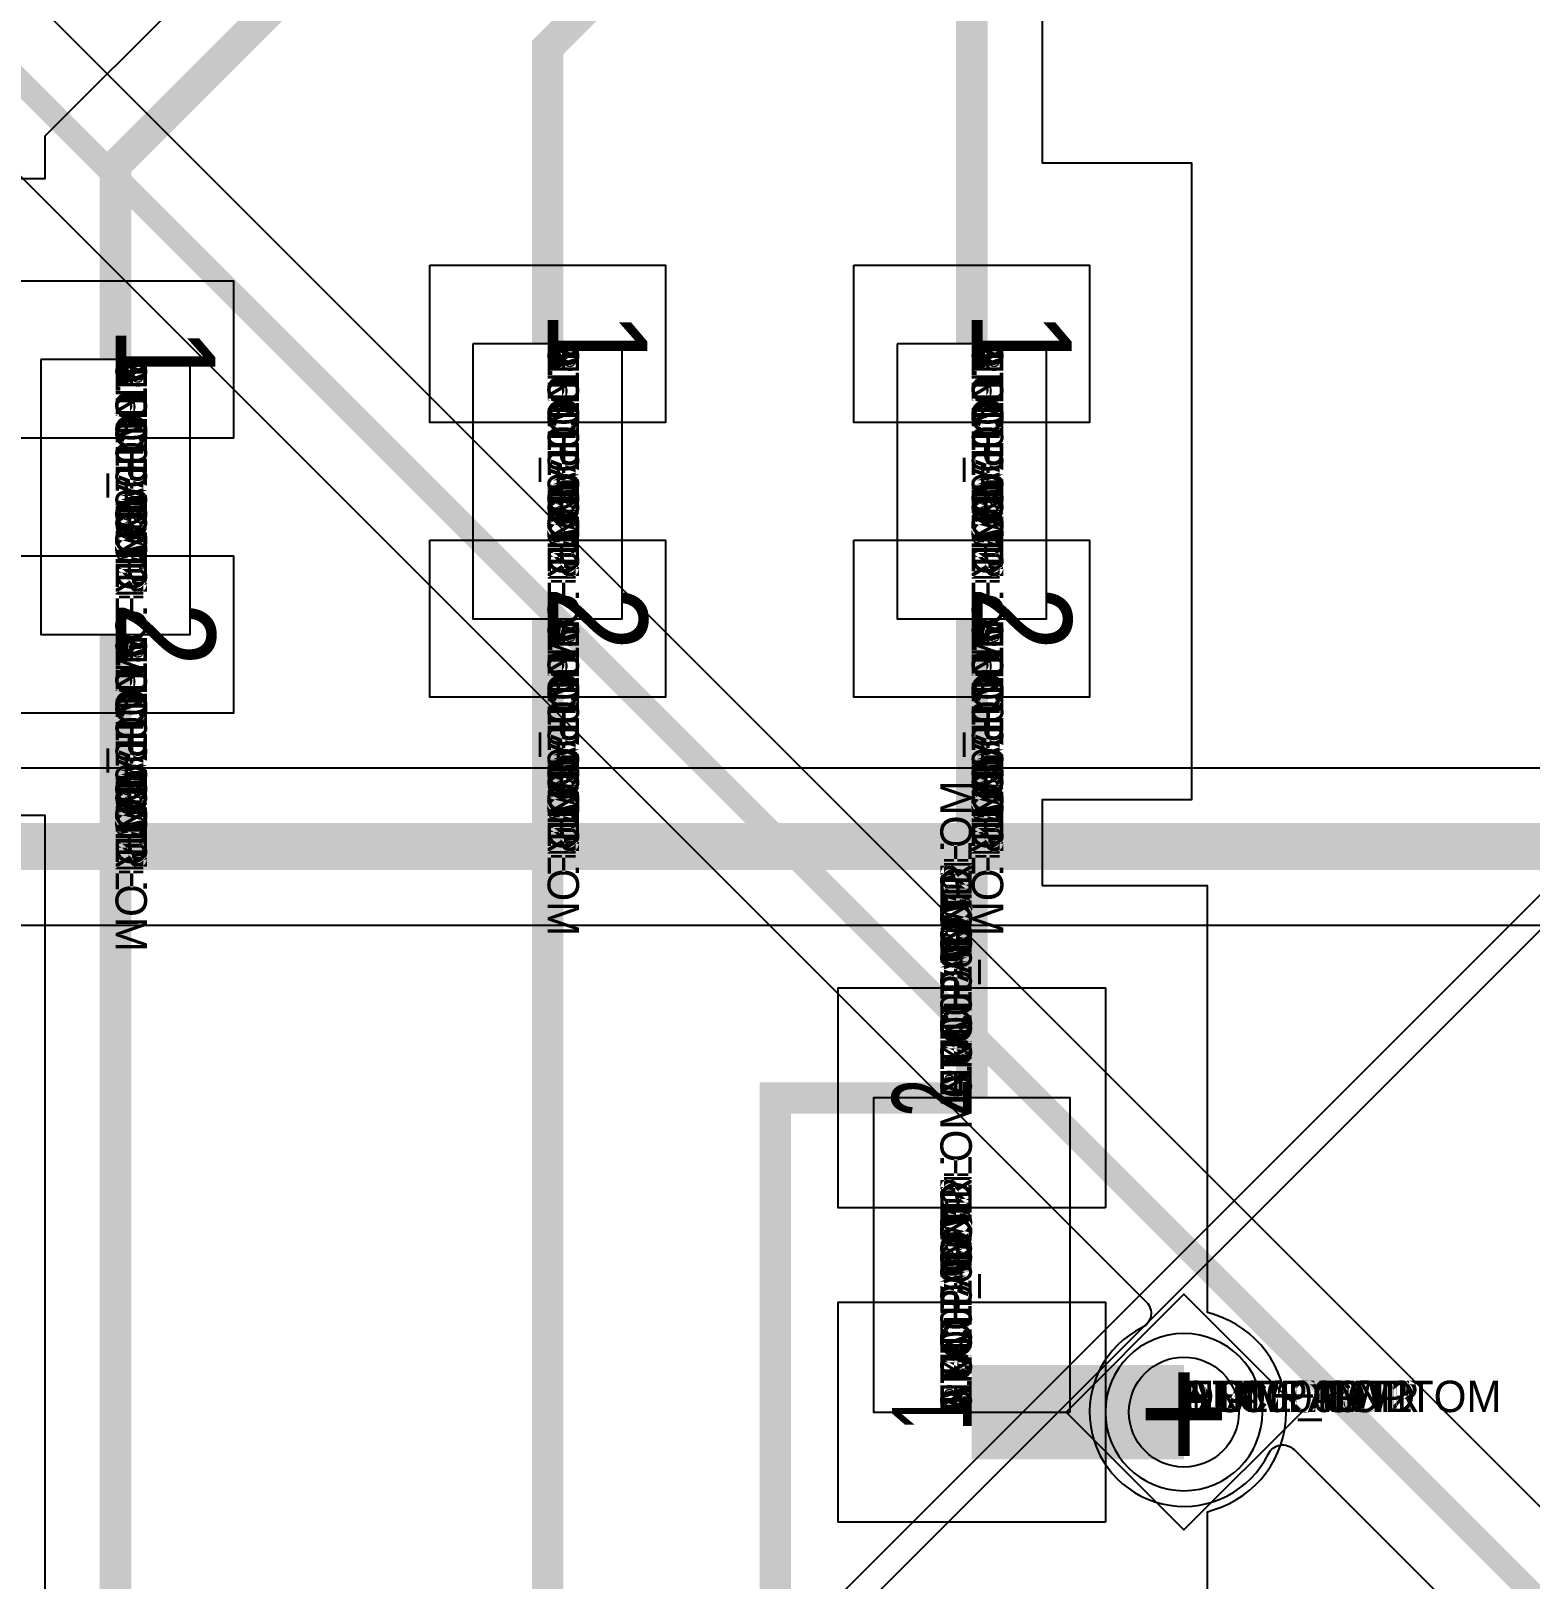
# Model space of a CAD drawing. Extents: x 0 to 323, y 0 to 320.
# Drawn here: x 93.51 to 103.05, y 98.49 to 108.34 of the extents above; entities that cross this region are included whole.
import ezdxf
from ezdxf.enums import TextEntityAlignment as Align

# ---------------------------------------------------------------- set-up
doc = ezdxf.new("R2010")
doc.units = 0
doc.header["$MEASUREMENT"] = 0
doc.layers.get('0').update_dxf_attribs({"linetype": 'CONTINUOUS'})
for name, color, linetype in [('CDN_FIGURES', 7, 'CONTINUOUS'), ('ETCH_BOTTOM', 7, 'CONTINUOUS'), ('ETCH_GND', 3, 'CONTINUOUS'), ('ETCH_INT1', 4, 'CONTINUOUS'), ('ETCH_INT2', 5, 'CONTINUOUS'), ('ETCH_PWR', 6, 'CONTINUOUS'), ('ETCH_TOP', 2, 'CONTINUOUS'), ('MANUFACTURING_NCLEGEND-1-6', 8, 'CONTINUOUS'), ('PACKAGE_GEOMETRY_ASSEMBLY_TOP', 11, 'CONTINUOUS'), ('PACKAGE_GEOMETRY_PIN_NUMBER', 9, 'CONTINUOUS')]:
    doc.layers.add(name, color=color, linetype=linetype)

# ---------------------------------------------------------------- blocks, each defined once
blk = doc.blocks.new('PAD_INFO')
for tag in ['SHAPE_TYPE', 'PAD_HEIGHT', 'PAD_LAYER', 'PAD_TYPE', 'PAD_WIDTH']:
    blk.add_attdef(tag, (0, 0), '', height=0.2)
at = {"flags": 2}
blk.add_attdef('CDN_TYPE', (0, 0), '', height=0.2, dxfattribs=at)
blk = doc.blocks.new('DRILL_INFO')
at = {"flags": 2}
blk.add_attdef('CDN_TYPE', (0, 0), '', height=0.2, dxfattribs=at)
for tag in ['FSHAPE', 'FCHAR', 'DRILL_HEIGHT', 'DIAMETER', 'PLATED', 'DRILL_WIDTH']:
    blk.add_attdef(tag, (0, 0), '', height=0.2)
blk = doc.blocks.new('VIA0700X0300')
at = {"layer": 'ETCH_BOTTOM'}
blk.add_circle((0, 0), 0.35, dxfattribs=at)
at = {"layer": 'ETCH_GND'}
blk.add_circle((0, 0), 0.35, dxfattribs=at)
at = {"layer": 'ETCH_INT1'}
blk.add_circle((0, 0), 0.35, dxfattribs=at)
at = {"layer": 'ETCH_INT2'}
blk.add_circle((0, 0), 0.35, dxfattribs=at)
at = {"layer": 'ETCH_PWR'}
blk.add_circle((0, 0), 0.35, dxfattribs=at)
at = {"layer": 'ETCH_TOP'}
blk.add_circle((0, 0), 0.35, dxfattribs=at)
ref = blk.add_blockref('PAD_INFO', (0, 0))
ref.add_attrib('PAD_LAYER', 'ETCH_TOP', (0, 0), dxfattribs={"height": 0.2})
ref.add_attrib('SHAPE_TYPE', 'NULL', (0, 0), dxfattribs={"height": 0.2})
ref.add_attrib('PAD_TYPE', 'ANTIPAD', (0, 0), dxfattribs={"height": 0.2})
ref.add_attrib('PAD_WIDTH', '0.000000', (0, 0), dxfattribs={"height": 0.2})
ref.add_attrib('PAD_HEIGHT', '0.000000', (0, 0), dxfattribs={"height": 0.2})
ref = blk.add_blockref('PAD_INFO', (0, 0))
ref.add_attrib('PAD_LAYER', 'ETCH_GND', (0, 0), dxfattribs={"height": 0.2})
ref.add_attrib('SHAPE_TYPE', 'NULL', (0, 0), dxfattribs={"height": 0.2})
ref.add_attrib('PAD_TYPE', 'ANTIPAD', (0, 0), dxfattribs={"height": 0.2})
ref.add_attrib('PAD_WIDTH', '0.000000', (0, 0), dxfattribs={"height": 0.2})
ref.add_attrib('PAD_HEIGHT', '0.000000', (0, 0), dxfattribs={"height": 0.2})
ref = blk.add_blockref('PAD_INFO', (0, 0))
ref.add_attrib('PAD_LAYER', 'ETCH_INT1', (0, 0), dxfattribs={"height": 0.2})
ref.add_attrib('SHAPE_TYPE', 'NULL', (0, 0), dxfattribs={"height": 0.2})
ref.add_attrib('PAD_TYPE', 'ANTIPAD', (0, 0), dxfattribs={"height": 0.2})
ref.add_attrib('PAD_WIDTH', '0.000000', (0, 0), dxfattribs={"height": 0.2})
ref.add_attrib('PAD_HEIGHT', '0.000000', (0, 0), dxfattribs={"height": 0.2})
ref = blk.add_blockref('PAD_INFO', (0, 0))
ref.add_attrib('PAD_LAYER', 'ETCH_INT2', (0, 0), dxfattribs={"height": 0.2})
ref.add_attrib('SHAPE_TYPE', 'NULL', (0, 0), dxfattribs={"height": 0.2})
ref.add_attrib('PAD_TYPE', 'ANTIPAD', (0, 0), dxfattribs={"height": 0.2})
ref.add_attrib('PAD_WIDTH', '0.000000', (0, 0), dxfattribs={"height": 0.2})
ref.add_attrib('PAD_HEIGHT', '0.000000', (0, 0), dxfattribs={"height": 0.2})
ref = blk.add_blockref('PAD_INFO', (0, 0))
ref.add_attrib('PAD_LAYER', 'ETCH_PWR', (0, 0), dxfattribs={"height": 0.2})
ref.add_attrib('SHAPE_TYPE', 'NULL', (0, 0), dxfattribs={"height": 0.2})
ref.add_attrib('PAD_TYPE', 'ANTIPAD', (0, 0), dxfattribs={"height": 0.2})
ref.add_attrib('PAD_WIDTH', '0.000000', (0, 0), dxfattribs={"height": 0.2})
ref.add_attrib('PAD_HEIGHT', '0.000000', (0, 0), dxfattribs={"height": 0.2})
ref = blk.add_blockref('PAD_INFO', (0, 0))
ref.add_attrib('PAD_LAYER', 'ETCH_BOTTOM', (0, 0), dxfattribs={"height": 0.2})
ref.add_attrib('SHAPE_TYPE', 'NULL', (0, 0), dxfattribs={"height": 0.2})
ref.add_attrib('PAD_TYPE', 'ANTIPAD', (0, 0), dxfattribs={"height": 0.2})
ref.add_attrib('PAD_WIDTH', '0.000000', (0, 0), dxfattribs={"height": 0.2})
ref.add_attrib('PAD_HEIGHT', '0.000000', (0, 0), dxfattribs={"height": 0.2})
ref = blk.add_blockref('PAD_INFO', (0, 0))
ref.add_attrib('PAD_LAYER', 'ETCH_TOP', (0, 0), dxfattribs={"height": 0.2})
ref.add_attrib('SHAPE_TYPE', 'NULL', (0, 0), dxfattribs={"height": 0.2})
ref.add_attrib('PAD_TYPE', 'THERMAL', (0, 0), dxfattribs={"height": 0.2})
ref.add_attrib('PAD_WIDTH', '0.000000', (0, 0), dxfattribs={"height": 0.2})
ref.add_attrib('PAD_HEIGHT', '0.000000', (0, 0), dxfattribs={"height": 0.2})
ref = blk.add_blockref('PAD_INFO', (0, 0))
ref.add_attrib('PAD_LAYER', 'ETCH_GND', (0, 0), dxfattribs={"height": 0.2})
ref.add_attrib('SHAPE_TYPE', 'NULL', (0, 0), dxfattribs={"height": 0.2})
ref.add_attrib('PAD_TYPE', 'THERMAL', (0, 0), dxfattribs={"height": 0.2})
ref.add_attrib('PAD_WIDTH', '0.000000', (0, 0), dxfattribs={"height": 0.2})
ref.add_attrib('PAD_HEIGHT', '0.000000', (0, 0), dxfattribs={"height": 0.2})
ref = blk.add_blockref('PAD_INFO', (0, 0))
ref.add_attrib('PAD_LAYER', 'ETCH_INT1', (0, 0), dxfattribs={"height": 0.2})
ref.add_attrib('SHAPE_TYPE', 'NULL', (0, 0), dxfattribs={"height": 0.2})
ref.add_attrib('PAD_TYPE', 'THERMAL', (0, 0), dxfattribs={"height": 0.2})
ref.add_attrib('PAD_WIDTH', '0.000000', (0, 0), dxfattribs={"height": 0.2})
ref.add_attrib('PAD_HEIGHT', '0.000000', (0, 0), dxfattribs={"height": 0.2})
ref = blk.add_blockref('PAD_INFO', (0, 0))
ref.add_attrib('PAD_LAYER', 'ETCH_INT2', (0, 0), dxfattribs={"height": 0.2})
ref.add_attrib('SHAPE_TYPE', 'NULL', (0, 0), dxfattribs={"height": 0.2})
ref.add_attrib('PAD_TYPE', 'THERMAL', (0, 0), dxfattribs={"height": 0.2})
ref.add_attrib('PAD_WIDTH', '0.000000', (0, 0), dxfattribs={"height": 0.2})
ref.add_attrib('PAD_HEIGHT', '0.000000', (0, 0), dxfattribs={"height": 0.2})
ref = blk.add_blockref('PAD_INFO', (0, 0))
ref.add_attrib('PAD_LAYER', 'ETCH_PWR', (0, 0), dxfattribs={"height": 0.2})
ref.add_attrib('SHAPE_TYPE', 'NULL', (0, 0), dxfattribs={"height": 0.2})
ref.add_attrib('PAD_TYPE', 'THERMAL', (0, 0), dxfattribs={"height": 0.2})
ref.add_attrib('PAD_WIDTH', '0.000000', (0, 0), dxfattribs={"height": 0.2})
ref.add_attrib('PAD_HEIGHT', '0.000000', (0, 0), dxfattribs={"height": 0.2})
ref = blk.add_blockref('PAD_INFO', (0, 0))
ref.add_attrib('PAD_LAYER', 'ETCH_BOTTOM', (0, 0), dxfattribs={"height": 0.2})
ref.add_attrib('SHAPE_TYPE', 'NULL', (0, 0), dxfattribs={"height": 0.2})
ref.add_attrib('PAD_TYPE', 'THERMAL', (0, 0), dxfattribs={"height": 0.2})
ref.add_attrib('PAD_WIDTH', '0.000000', (0, 0), dxfattribs={"height": 0.2})
ref.add_attrib('PAD_HEIGHT', '0.000000', (0, 0), dxfattribs={"height": 0.2})
ref = blk.add_blockref('PAD_INFO', (0, 0))
ref.add_attrib('PAD_LAYER', 'ETCH_TOP', (0, 0), dxfattribs={"height": 0.2})
ref.add_attrib('SHAPE_TYPE', 'CIRCLE', (0, 0), dxfattribs={"height": 0.2})
ref.add_attrib('PAD_TYPE', 'REGULAR', (0, 0), dxfattribs={"height": 0.2})
ref.add_attrib('PAD_WIDTH', '0.700000', (0, 0), dxfattribs={"height": 0.2})
ref.add_attrib('PAD_HEIGHT', '0.700000', (0, 0), dxfattribs={"height": 0.2})
ref = blk.add_blockref('PAD_INFO', (0, 0))
ref.add_attrib('PAD_LAYER', 'ETCH_GND', (0, 0), dxfattribs={"height": 0.2})
ref.add_attrib('SHAPE_TYPE', 'CIRCLE', (0, 0), dxfattribs={"height": 0.2})
ref.add_attrib('PAD_TYPE', 'REGULAR', (0, 0), dxfattribs={"height": 0.2})
ref.add_attrib('PAD_WIDTH', '0.700000', (0, 0), dxfattribs={"height": 0.2})
ref.add_attrib('PAD_HEIGHT', '0.700000', (0, 0), dxfattribs={"height": 0.2})
ref = blk.add_blockref('PAD_INFO', (0, 0))
ref.add_attrib('PAD_LAYER', 'ETCH_INT1', (0, 0), dxfattribs={"height": 0.2})
ref.add_attrib('SHAPE_TYPE', 'CIRCLE', (0, 0), dxfattribs={"height": 0.2})
ref.add_attrib('PAD_TYPE', 'REGULAR', (0, 0), dxfattribs={"height": 0.2})
ref.add_attrib('PAD_WIDTH', '0.700000', (0, 0), dxfattribs={"height": 0.2})
ref.add_attrib('PAD_HEIGHT', '0.700000', (0, 0), dxfattribs={"height": 0.2})
ref = blk.add_blockref('PAD_INFO', (0, 0))
ref.add_attrib('PAD_LAYER', 'ETCH_INT2', (0, 0), dxfattribs={"height": 0.2})
ref.add_attrib('SHAPE_TYPE', 'CIRCLE', (0, 0), dxfattribs={"height": 0.2})
ref.add_attrib('PAD_TYPE', 'REGULAR', (0, 0), dxfattribs={"height": 0.2})
ref.add_attrib('PAD_WIDTH', '0.700000', (0, 0), dxfattribs={"height": 0.2})
ref.add_attrib('PAD_HEIGHT', '0.700000', (0, 0), dxfattribs={"height": 0.2})
ref = blk.add_blockref('PAD_INFO', (0, 0))
ref.add_attrib('PAD_LAYER', 'ETCH_PWR', (0, 0), dxfattribs={"height": 0.2})
ref.add_attrib('SHAPE_TYPE', 'CIRCLE', (0, 0), dxfattribs={"height": 0.2})
ref.add_attrib('PAD_TYPE', 'REGULAR', (0, 0), dxfattribs={"height": 0.2})
ref.add_attrib('PAD_WIDTH', '0.700000', (0, 0), dxfattribs={"height": 0.2})
ref.add_attrib('PAD_HEIGHT', '0.700000', (0, 0), dxfattribs={"height": 0.2})
ref = blk.add_blockref('PAD_INFO', (0, 0))
ref.add_attrib('PAD_LAYER', 'ETCH_BOTTOM', (0, 0), dxfattribs={"height": 0.2})
ref.add_attrib('SHAPE_TYPE', 'CIRCLE', (0, 0), dxfattribs={"height": 0.2})
ref.add_attrib('PAD_TYPE', 'REGULAR', (0, 0), dxfattribs={"height": 0.2})
ref.add_attrib('PAD_WIDTH', '0.700000', (0, 0), dxfattribs={"height": 0.2})
ref.add_attrib('PAD_HEIGHT', '0.700000', (0, 0), dxfattribs={"height": 0.2})
ref = blk.add_blockref('DRILL_INFO', (0, 0))
ref.add_attrib('DIAMETER', '0.300000', (0, 0), dxfattribs={"height": 0.2})
ref.add_attrib('PLATED', 'PLATED', (0, 0), dxfattribs={"height": 0.2})
ref.add_attrib('FSHAPE', 'DIAMOND', (0, 0), dxfattribs={"height": 0.2})
ref.add_attrib('FCHAR', '+', (0, 0), dxfattribs={"height": 0.2})
ref.add_attrib('DRILL_WIDTH', '1.500000', (0, 0), dxfattribs={"height": 0.2})
ref.add_attrib('DRILL_HEIGHT', '1.500000', (0, 0), dxfattribs={"height": 0.2})
for tag in ['CDN_TYPE', 'PIN']:
    blk.add_attdef(tag, (0, 0), '', height=0.2)
at = {"flags": 2}
for tag in ['PSTKNAME', 'BBV']:
    blk.add_attdef(tag, (0, 0), '', height=0.2, dxfattribs=at)
blk = doc.blocks.new('FIGURE_DIAMOND')
at = {"layer": 'CDN_FIGURES'}
blk.add_lwpolyline([(-0.5, 0), (0, 0.5), (0.5, 0), (0, -0.5)], close=True, dxfattribs=at)
blk = doc.blocks.new('RC1400X1700TS')
at = {"layer": 'ETCH_TOP'}
blk.add_lwpolyline([(-0.7, -0.85), (-0.7, 0.85), (0.7, 0.85), (0.7, -0.85)], close=True, dxfattribs=at)
ref = blk.add_blockref('PAD_INFO', (0, 0))
ref.add_attrib('PAD_LAYER', 'ETCH_TOP', (0, 0), dxfattribs={"height": 0.2})
ref.add_attrib('SHAPE_TYPE', 'NULL', (0, 0), dxfattribs={"height": 0.2})
ref.add_attrib('PAD_TYPE', 'ANTIPAD', (0, 0), dxfattribs={"height": 0.2})
ref.add_attrib('PAD_WIDTH', '0.000000', (0, 0), dxfattribs={"height": 0.2})
ref.add_attrib('PAD_HEIGHT', '0.000000', (0, 0), dxfattribs={"height": 0.2})
ref = blk.add_blockref('PAD_INFO', (0, 0))
ref.add_attrib('PAD_LAYER', 'ETCH_GND', (0, 0), dxfattribs={"height": 0.2})
ref.add_attrib('SHAPE_TYPE', 'NULL', (0, 0), dxfattribs={"height": 0.2})
ref.add_attrib('PAD_TYPE', 'ANTIPAD', (0, 0), dxfattribs={"height": 0.2})
ref.add_attrib('PAD_WIDTH', '0.000000', (0, 0), dxfattribs={"height": 0.2})
ref.add_attrib('PAD_HEIGHT', '0.000000', (0, 0), dxfattribs={"height": 0.2})
ref = blk.add_blockref('PAD_INFO', (0, 0))
ref.add_attrib('PAD_LAYER', 'ETCH_INT1', (0, 0), dxfattribs={"height": 0.2})
ref.add_attrib('SHAPE_TYPE', 'NULL', (0, 0), dxfattribs={"height": 0.2})
ref.add_attrib('PAD_TYPE', 'ANTIPAD', (0, 0), dxfattribs={"height": 0.2})
ref.add_attrib('PAD_WIDTH', '0.000000', (0, 0), dxfattribs={"height": 0.2})
ref.add_attrib('PAD_HEIGHT', '0.000000', (0, 0), dxfattribs={"height": 0.2})
ref = blk.add_blockref('PAD_INFO', (0, 0))
ref.add_attrib('PAD_LAYER', 'ETCH_INT2', (0, 0), dxfattribs={"height": 0.2})
ref.add_attrib('SHAPE_TYPE', 'NULL', (0, 0), dxfattribs={"height": 0.2})
ref.add_attrib('PAD_TYPE', 'ANTIPAD', (0, 0), dxfattribs={"height": 0.2})
ref.add_attrib('PAD_WIDTH', '0.000000', (0, 0), dxfattribs={"height": 0.2})
ref.add_attrib('PAD_HEIGHT', '0.000000', (0, 0), dxfattribs={"height": 0.2})
ref = blk.add_blockref('PAD_INFO', (0, 0))
ref.add_attrib('PAD_LAYER', 'ETCH_PWR', (0, 0), dxfattribs={"height": 0.2})
ref.add_attrib('SHAPE_TYPE', 'NULL', (0, 0), dxfattribs={"height": 0.2})
ref.add_attrib('PAD_TYPE', 'ANTIPAD', (0, 0), dxfattribs={"height": 0.2})
ref.add_attrib('PAD_WIDTH', '0.000000', (0, 0), dxfattribs={"height": 0.2})
ref.add_attrib('PAD_HEIGHT', '0.000000', (0, 0), dxfattribs={"height": 0.2})
ref = blk.add_blockref('PAD_INFO', (0, 0))
ref.add_attrib('PAD_LAYER', 'ETCH_BOTTOM', (0, 0), dxfattribs={"height": 0.2})
ref.add_attrib('SHAPE_TYPE', 'NULL', (0, 0), dxfattribs={"height": 0.2})
ref.add_attrib('PAD_TYPE', 'ANTIPAD', (0, 0), dxfattribs={"height": 0.2})
ref.add_attrib('PAD_WIDTH', '0.000000', (0, 0), dxfattribs={"height": 0.2})
ref.add_attrib('PAD_HEIGHT', '0.000000', (0, 0), dxfattribs={"height": 0.2})
ref = blk.add_blockref('PAD_INFO', (0, 0))
ref.add_attrib('PAD_LAYER', 'ETCH_TOP', (0, 0), dxfattribs={"height": 0.2})
ref.add_attrib('SHAPE_TYPE', 'NULL', (0, 0), dxfattribs={"height": 0.2})
ref.add_attrib('PAD_TYPE', 'THERMAL', (0, 0), dxfattribs={"height": 0.2})
ref.add_attrib('PAD_WIDTH', '0.000000', (0, 0), dxfattribs={"height": 0.2})
ref.add_attrib('PAD_HEIGHT', '0.000000', (0, 0), dxfattribs={"height": 0.2})
ref = blk.add_blockref('PAD_INFO', (0, 0))
ref.add_attrib('PAD_LAYER', 'ETCH_GND', (0, 0), dxfattribs={"height": 0.2})
ref.add_attrib('SHAPE_TYPE', 'NULL', (0, 0), dxfattribs={"height": 0.2})
ref.add_attrib('PAD_TYPE', 'THERMAL', (0, 0), dxfattribs={"height": 0.2})
ref.add_attrib('PAD_WIDTH', '0.000000', (0, 0), dxfattribs={"height": 0.2})
ref.add_attrib('PAD_HEIGHT', '0.000000', (0, 0), dxfattribs={"height": 0.2})
ref = blk.add_blockref('PAD_INFO', (0, 0))
ref.add_attrib('PAD_LAYER', 'ETCH_INT1', (0, 0), dxfattribs={"height": 0.2})
ref.add_attrib('SHAPE_TYPE', 'NULL', (0, 0), dxfattribs={"height": 0.2})
ref.add_attrib('PAD_TYPE', 'THERMAL', (0, 0), dxfattribs={"height": 0.2})
ref.add_attrib('PAD_WIDTH', '0.000000', (0, 0), dxfattribs={"height": 0.2})
ref.add_attrib('PAD_HEIGHT', '0.000000', (0, 0), dxfattribs={"height": 0.2})
ref = blk.add_blockref('PAD_INFO', (0, 0))
ref.add_attrib('PAD_LAYER', 'ETCH_INT2', (0, 0), dxfattribs={"height": 0.2})
ref.add_attrib('SHAPE_TYPE', 'NULL', (0, 0), dxfattribs={"height": 0.2})
ref.add_attrib('PAD_TYPE', 'THERMAL', (0, 0), dxfattribs={"height": 0.2})
ref.add_attrib('PAD_WIDTH', '0.000000', (0, 0), dxfattribs={"height": 0.2})
ref.add_attrib('PAD_HEIGHT', '0.000000', (0, 0), dxfattribs={"height": 0.2})
ref = blk.add_blockref('PAD_INFO', (0, 0))
ref.add_attrib('PAD_LAYER', 'ETCH_PWR', (0, 0), dxfattribs={"height": 0.2})
ref.add_attrib('SHAPE_TYPE', 'NULL', (0, 0), dxfattribs={"height": 0.2})
ref.add_attrib('PAD_TYPE', 'THERMAL', (0, 0), dxfattribs={"height": 0.2})
ref.add_attrib('PAD_WIDTH', '0.000000', (0, 0), dxfattribs={"height": 0.2})
ref.add_attrib('PAD_HEIGHT', '0.000000', (0, 0), dxfattribs={"height": 0.2})
ref = blk.add_blockref('PAD_INFO', (0, 0))
ref.add_attrib('PAD_LAYER', 'ETCH_BOTTOM', (0, 0), dxfattribs={"height": 0.2})
ref.add_attrib('SHAPE_TYPE', 'NULL', (0, 0), dxfattribs={"height": 0.2})
ref.add_attrib('PAD_TYPE', 'THERMAL', (0, 0), dxfattribs={"height": 0.2})
ref.add_attrib('PAD_WIDTH', '0.000000', (0, 0), dxfattribs={"height": 0.2})
ref.add_attrib('PAD_HEIGHT', '0.000000', (0, 0), dxfattribs={"height": 0.2})
ref = blk.add_blockref('PAD_INFO', (0, 0))
ref.add_attrib('PAD_LAYER', 'ETCH_GND', (0, 0), dxfattribs={"height": 0.2})
ref.add_attrib('SHAPE_TYPE', 'NULL', (0, 0), dxfattribs={"height": 0.2})
ref.add_attrib('PAD_TYPE', 'REGULAR', (0, 0), dxfattribs={"height": 0.2})
ref.add_attrib('PAD_WIDTH', '0.000000', (0, 0), dxfattribs={"height": 0.2})
ref.add_attrib('PAD_HEIGHT', '0.000000', (0, 0), dxfattribs={"height": 0.2})
ref = blk.add_blockref('PAD_INFO', (0, 0))
ref.add_attrib('PAD_LAYER', 'ETCH_INT1', (0, 0), dxfattribs={"height": 0.2})
ref.add_attrib('SHAPE_TYPE', 'NULL', (0, 0), dxfattribs={"height": 0.2})
ref.add_attrib('PAD_TYPE', 'REGULAR', (0, 0), dxfattribs={"height": 0.2})
ref.add_attrib('PAD_WIDTH', '0.000000', (0, 0), dxfattribs={"height": 0.2})
ref.add_attrib('PAD_HEIGHT', '0.000000', (0, 0), dxfattribs={"height": 0.2})
ref = blk.add_blockref('PAD_INFO', (0, 0))
ref.add_attrib('PAD_LAYER', 'ETCH_INT2', (0, 0), dxfattribs={"height": 0.2})
ref.add_attrib('SHAPE_TYPE', 'NULL', (0, 0), dxfattribs={"height": 0.2})
ref.add_attrib('PAD_TYPE', 'REGULAR', (0, 0), dxfattribs={"height": 0.2})
ref.add_attrib('PAD_WIDTH', '0.000000', (0, 0), dxfattribs={"height": 0.2})
ref.add_attrib('PAD_HEIGHT', '0.000000', (0, 0), dxfattribs={"height": 0.2})
ref = blk.add_blockref('PAD_INFO', (0, 0))
ref.add_attrib('PAD_LAYER', 'ETCH_PWR', (0, 0), dxfattribs={"height": 0.2})
ref.add_attrib('SHAPE_TYPE', 'NULL', (0, 0), dxfattribs={"height": 0.2})
ref.add_attrib('PAD_TYPE', 'REGULAR', (0, 0), dxfattribs={"height": 0.2})
ref.add_attrib('PAD_WIDTH', '0.000000', (0, 0), dxfattribs={"height": 0.2})
ref.add_attrib('PAD_HEIGHT', '0.000000', (0, 0), dxfattribs={"height": 0.2})
ref = blk.add_blockref('PAD_INFO', (0, 0))
ref.add_attrib('PAD_LAYER', 'ETCH_BOTTOM', (0, 0), dxfattribs={"height": 0.2})
ref.add_attrib('SHAPE_TYPE', 'NULL', (0, 0), dxfattribs={"height": 0.2})
ref.add_attrib('PAD_TYPE', 'REGULAR', (0, 0), dxfattribs={"height": 0.2})
ref.add_attrib('PAD_WIDTH', '0.000000', (0, 0), dxfattribs={"height": 0.2})
ref.add_attrib('PAD_HEIGHT', '0.000000', (0, 0), dxfattribs={"height": 0.2})
ref = blk.add_blockref('DRILL_INFO', (0, 0))
ref.add_attrib('DIAMETER', '0.000000', (0, 0), dxfattribs={"height": 0.2})
ref.add_attrib('PLATED', 'PLATED', (0, 0), dxfattribs={"height": 0.2})
ref.add_attrib('FSHAPE', 'NULL', (0, 0), dxfattribs={"height": 0.2})
ref.add_attrib('DRILL_WIDTH', '0.000000', (0, 0), dxfattribs={"height": 0.2})
ref.add_attrib('DRILL_HEIGHT', '0.000000', (0, 0), dxfattribs={"height": 0.2})
ref = blk.add_blockref('PAD_INFO', (0, 0))
ref.add_attrib('PAD_LAYER', 'ETCH_TOP', (0, 0), dxfattribs={"height": 0.2})
ref.add_attrib('SHAPE_TYPE', 'RECTANGLE', (0, 0), dxfattribs={"height": 0.2})
ref.add_attrib('PAD_TYPE', 'REGULAR', (0, 0), dxfattribs={"height": 0.2})
ref.add_attrib('PAD_WIDTH', '1.400000', (0, 0), dxfattribs={"height": 0.2})
ref.add_attrib('PAD_HEIGHT', '1.700000', (0, 0), dxfattribs={"height": 0.2})
for tag in ['CDN_TYPE', 'PIN']:
    blk.add_attdef(tag, (0, 0), '', height=0.2)
at = {"flags": 2}
for tag in ['PSTKNAME', 'BBV']:
    blk.add_attdef(tag, (0, 0), '', height=0.2, dxfattribs=at)
blk = doc.blocks.new('F91')
at = {"layer": 'PACKAGE_GEOMETRY_ASSEMBLY_TOP'}
blk.add_lwpolyline([(0, -0.625), (2, -0.625), (2, 0.625), (0, 0.625)], close=True, dxfattribs=at)
at = {"layer": 'ETCH_TOP'}
ref = blk.add_blockref('RC1400X1700TS', (0, 0), dxfattribs=at)
ref.add_attrib('CDN_TYPE', 'PIN', (0, 0), dxfattribs={"height": 0.2})
ref.add_attrib('PIN', '1', (0, 0), dxfattribs={"height": 0.2})
ref = blk.add_blockref('RC1400X1700TS', (2, 0), dxfattribs=at)
ref.add_attrib('CDN_TYPE', 'PIN', (0, 0), dxfattribs={"height": 0.2})
ref.add_attrib('PIN', '2', (0, 0), dxfattribs={"height": 0.2})
at = {"flags": 2}
for tag in ['SYMBOL_TYPE', 'CDN_TYPE', 'REFDES']:
    blk.add_attdef(tag, (0, 0), '', height=0.2, dxfattribs=at)
blk = doc.blocks.new('RC1000X1500TS')
at = {"layer": 'ETCH_TOP'}
blk.add_lwpolyline([(-0.5, -0.75), (-0.5, 0.75), (0.5, 0.75), (0.5, -0.75)], close=True, dxfattribs=at)
ref = blk.add_blockref('PAD_INFO', (0, 0))
ref.add_attrib('PAD_LAYER', 'ETCH_TOP', (0, 0), dxfattribs={"height": 0.2})
ref.add_attrib('SHAPE_TYPE', 'NULL', (0, 0), dxfattribs={"height": 0.2})
ref.add_attrib('PAD_TYPE', 'ANTIPAD', (0, 0), dxfattribs={"height": 0.2})
ref.add_attrib('PAD_WIDTH', '0.000000', (0, 0), dxfattribs={"height": 0.2})
ref.add_attrib('PAD_HEIGHT', '0.000000', (0, 0), dxfattribs={"height": 0.2})
ref = blk.add_blockref('PAD_INFO', (0, 0))
ref.add_attrib('PAD_LAYER', 'ETCH_GND', (0, 0), dxfattribs={"height": 0.2})
ref.add_attrib('SHAPE_TYPE', 'NULL', (0, 0), dxfattribs={"height": 0.2})
ref.add_attrib('PAD_TYPE', 'ANTIPAD', (0, 0), dxfattribs={"height": 0.2})
ref.add_attrib('PAD_WIDTH', '0.000000', (0, 0), dxfattribs={"height": 0.2})
ref.add_attrib('PAD_HEIGHT', '0.000000', (0, 0), dxfattribs={"height": 0.2})
ref = blk.add_blockref('PAD_INFO', (0, 0))
ref.add_attrib('PAD_LAYER', 'ETCH_INT1', (0, 0), dxfattribs={"height": 0.2})
ref.add_attrib('SHAPE_TYPE', 'NULL', (0, 0), dxfattribs={"height": 0.2})
ref.add_attrib('PAD_TYPE', 'ANTIPAD', (0, 0), dxfattribs={"height": 0.2})
ref.add_attrib('PAD_WIDTH', '0.000000', (0, 0), dxfattribs={"height": 0.2})
ref.add_attrib('PAD_HEIGHT', '0.000000', (0, 0), dxfattribs={"height": 0.2})
ref = blk.add_blockref('PAD_INFO', (0, 0))
ref.add_attrib('PAD_LAYER', 'ETCH_INT2', (0, 0), dxfattribs={"height": 0.2})
ref.add_attrib('SHAPE_TYPE', 'NULL', (0, 0), dxfattribs={"height": 0.2})
ref.add_attrib('PAD_TYPE', 'ANTIPAD', (0, 0), dxfattribs={"height": 0.2})
ref.add_attrib('PAD_WIDTH', '0.000000', (0, 0), dxfattribs={"height": 0.2})
ref.add_attrib('PAD_HEIGHT', '0.000000', (0, 0), dxfattribs={"height": 0.2})
ref = blk.add_blockref('PAD_INFO', (0, 0))
ref.add_attrib('PAD_LAYER', 'ETCH_PWR', (0, 0), dxfattribs={"height": 0.2})
ref.add_attrib('SHAPE_TYPE', 'NULL', (0, 0), dxfattribs={"height": 0.2})
ref.add_attrib('PAD_TYPE', 'ANTIPAD', (0, 0), dxfattribs={"height": 0.2})
ref.add_attrib('PAD_WIDTH', '0.000000', (0, 0), dxfattribs={"height": 0.2})
ref.add_attrib('PAD_HEIGHT', '0.000000', (0, 0), dxfattribs={"height": 0.2})
ref = blk.add_blockref('PAD_INFO', (0, 0))
ref.add_attrib('PAD_LAYER', 'ETCH_BOTTOM', (0, 0), dxfattribs={"height": 0.2})
ref.add_attrib('SHAPE_TYPE', 'NULL', (0, 0), dxfattribs={"height": 0.2})
ref.add_attrib('PAD_TYPE', 'ANTIPAD', (0, 0), dxfattribs={"height": 0.2})
ref.add_attrib('PAD_WIDTH', '0.000000', (0, 0), dxfattribs={"height": 0.2})
ref.add_attrib('PAD_HEIGHT', '0.000000', (0, 0), dxfattribs={"height": 0.2})
ref = blk.add_blockref('PAD_INFO', (0, 0))
ref.add_attrib('PAD_LAYER', 'ETCH_TOP', (0, 0), dxfattribs={"height": 0.2})
ref.add_attrib('SHAPE_TYPE', 'NULL', (0, 0), dxfattribs={"height": 0.2})
ref.add_attrib('PAD_TYPE', 'THERMAL', (0, 0), dxfattribs={"height": 0.2})
ref.add_attrib('PAD_WIDTH', '0.000000', (0, 0), dxfattribs={"height": 0.2})
ref.add_attrib('PAD_HEIGHT', '0.000000', (0, 0), dxfattribs={"height": 0.2})
ref = blk.add_blockref('PAD_INFO', (0, 0))
ref.add_attrib('PAD_LAYER', 'ETCH_GND', (0, 0), dxfattribs={"height": 0.2})
ref.add_attrib('SHAPE_TYPE', 'NULL', (0, 0), dxfattribs={"height": 0.2})
ref.add_attrib('PAD_TYPE', 'THERMAL', (0, 0), dxfattribs={"height": 0.2})
ref.add_attrib('PAD_WIDTH', '0.000000', (0, 0), dxfattribs={"height": 0.2})
ref.add_attrib('PAD_HEIGHT', '0.000000', (0, 0), dxfattribs={"height": 0.2})
ref = blk.add_blockref('PAD_INFO', (0, 0))
ref.add_attrib('PAD_LAYER', 'ETCH_INT1', (0, 0), dxfattribs={"height": 0.2})
ref.add_attrib('SHAPE_TYPE', 'NULL', (0, 0), dxfattribs={"height": 0.2})
ref.add_attrib('PAD_TYPE', 'THERMAL', (0, 0), dxfattribs={"height": 0.2})
ref.add_attrib('PAD_WIDTH', '0.000000', (0, 0), dxfattribs={"height": 0.2})
ref.add_attrib('PAD_HEIGHT', '0.000000', (0, 0), dxfattribs={"height": 0.2})
ref = blk.add_blockref('PAD_INFO', (0, 0))
ref.add_attrib('PAD_LAYER', 'ETCH_INT2', (0, 0), dxfattribs={"height": 0.2})
ref.add_attrib('SHAPE_TYPE', 'NULL', (0, 0), dxfattribs={"height": 0.2})
ref.add_attrib('PAD_TYPE', 'THERMAL', (0, 0), dxfattribs={"height": 0.2})
ref.add_attrib('PAD_WIDTH', '0.000000', (0, 0), dxfattribs={"height": 0.2})
ref.add_attrib('PAD_HEIGHT', '0.000000', (0, 0), dxfattribs={"height": 0.2})
ref = blk.add_blockref('PAD_INFO', (0, 0))
ref.add_attrib('PAD_LAYER', 'ETCH_PWR', (0, 0), dxfattribs={"height": 0.2})
ref.add_attrib('SHAPE_TYPE', 'NULL', (0, 0), dxfattribs={"height": 0.2})
ref.add_attrib('PAD_TYPE', 'THERMAL', (0, 0), dxfattribs={"height": 0.2})
ref.add_attrib('PAD_WIDTH', '0.000000', (0, 0), dxfattribs={"height": 0.2})
ref.add_attrib('PAD_HEIGHT', '0.000000', (0, 0), dxfattribs={"height": 0.2})
ref = blk.add_blockref('PAD_INFO', (0, 0))
ref.add_attrib('PAD_LAYER', 'ETCH_BOTTOM', (0, 0), dxfattribs={"height": 0.2})
ref.add_attrib('SHAPE_TYPE', 'NULL', (0, 0), dxfattribs={"height": 0.2})
ref.add_attrib('PAD_TYPE', 'THERMAL', (0, 0), dxfattribs={"height": 0.2})
ref.add_attrib('PAD_WIDTH', '0.000000', (0, 0), dxfattribs={"height": 0.2})
ref.add_attrib('PAD_HEIGHT', '0.000000', (0, 0), dxfattribs={"height": 0.2})
ref = blk.add_blockref('PAD_INFO', (0, 0))
ref.add_attrib('PAD_LAYER', 'ETCH_GND', (0, 0), dxfattribs={"height": 0.2})
ref.add_attrib('SHAPE_TYPE', 'NULL', (0, 0), dxfattribs={"height": 0.2})
ref.add_attrib('PAD_TYPE', 'REGULAR', (0, 0), dxfattribs={"height": 0.2})
ref.add_attrib('PAD_WIDTH', '0.000000', (0, 0), dxfattribs={"height": 0.2})
ref.add_attrib('PAD_HEIGHT', '0.000000', (0, 0), dxfattribs={"height": 0.2})
ref = blk.add_blockref('PAD_INFO', (0, 0))
ref.add_attrib('PAD_LAYER', 'ETCH_INT1', (0, 0), dxfattribs={"height": 0.2})
ref.add_attrib('SHAPE_TYPE', 'NULL', (0, 0), dxfattribs={"height": 0.2})
ref.add_attrib('PAD_TYPE', 'REGULAR', (0, 0), dxfattribs={"height": 0.2})
ref.add_attrib('PAD_WIDTH', '0.000000', (0, 0), dxfattribs={"height": 0.2})
ref.add_attrib('PAD_HEIGHT', '0.000000', (0, 0), dxfattribs={"height": 0.2})
ref = blk.add_blockref('PAD_INFO', (0, 0))
ref.add_attrib('PAD_LAYER', 'ETCH_INT2', (0, 0), dxfattribs={"height": 0.2})
ref.add_attrib('SHAPE_TYPE', 'NULL', (0, 0), dxfattribs={"height": 0.2})
ref.add_attrib('PAD_TYPE', 'REGULAR', (0, 0), dxfattribs={"height": 0.2})
ref.add_attrib('PAD_WIDTH', '0.000000', (0, 0), dxfattribs={"height": 0.2})
ref.add_attrib('PAD_HEIGHT', '0.000000', (0, 0), dxfattribs={"height": 0.2})
ref = blk.add_blockref('PAD_INFO', (0, 0))
ref.add_attrib('PAD_LAYER', 'ETCH_PWR', (0, 0), dxfattribs={"height": 0.2})
ref.add_attrib('SHAPE_TYPE', 'NULL', (0, 0), dxfattribs={"height": 0.2})
ref.add_attrib('PAD_TYPE', 'REGULAR', (0, 0), dxfattribs={"height": 0.2})
ref.add_attrib('PAD_WIDTH', '0.000000', (0, 0), dxfattribs={"height": 0.2})
ref.add_attrib('PAD_HEIGHT', '0.000000', (0, 0), dxfattribs={"height": 0.2})
ref = blk.add_blockref('PAD_INFO', (0, 0))
ref.add_attrib('PAD_LAYER', 'ETCH_BOTTOM', (0, 0), dxfattribs={"height": 0.2})
ref.add_attrib('SHAPE_TYPE', 'NULL', (0, 0), dxfattribs={"height": 0.2})
ref.add_attrib('PAD_TYPE', 'REGULAR', (0, 0), dxfattribs={"height": 0.2})
ref.add_attrib('PAD_WIDTH', '0.000000', (0, 0), dxfattribs={"height": 0.2})
ref.add_attrib('PAD_HEIGHT', '0.000000', (0, 0), dxfattribs={"height": 0.2})
ref = blk.add_blockref('DRILL_INFO', (0, 0))
ref.add_attrib('DIAMETER', '0.000000', (0, 0), dxfattribs={"height": 0.2})
ref.add_attrib('PLATED', 'PLATED', (0, 0), dxfattribs={"height": 0.2})
ref.add_attrib('FSHAPE', 'NULL', (0, 0), dxfattribs={"height": 0.2})
ref.add_attrib('DRILL_WIDTH', '0.000000', (0, 0), dxfattribs={"height": 0.2})
ref.add_attrib('DRILL_HEIGHT', '0.000000', (0, 0), dxfattribs={"height": 0.2})
ref = blk.add_blockref('PAD_INFO', (0, 0))
ref.add_attrib('PAD_LAYER', 'ETCH_TOP', (0, 0), dxfattribs={"height": 0.2})
ref.add_attrib('SHAPE_TYPE', 'RECTANGLE', (0, 0), dxfattribs={"height": 0.2})
ref.add_attrib('PAD_TYPE', 'REGULAR', (0, 0), dxfattribs={"height": 0.2})
ref.add_attrib('PAD_WIDTH', '1.000000', (0, 0), dxfattribs={"height": 0.2})
ref.add_attrib('PAD_HEIGHT', '1.500000', (0, 0), dxfattribs={"height": 0.2})
for tag in ['CDN_TYPE', 'PIN']:
    blk.add_attdef(tag, (0, 0), '', height=0.2)
at = {"flags": 2}
for tag in ['PSTKNAME', 'BBV']:
    blk.add_attdef(tag, (0, 0), '', height=0.2, dxfattribs=at)
blk = doc.blocks.new('F56')
at = {"layer": 'PACKAGE_GEOMETRY_ASSEMBLY_TOP'}
blk.add_lwpolyline([(0, -0.475), (1.75, -0.475), (1.75, 0.475), (0, 0.475)], close=True, dxfattribs=at)
at = {"layer": 'ETCH_TOP'}
ref = blk.add_blockref('RC1000X1500TS', (0, 0), dxfattribs=at)
ref.add_attrib('CDN_TYPE', 'PIN', (0, 0), dxfattribs={"height": 0.2})
ref.add_attrib('PIN', '1', (0, 0), dxfattribs={"height": 0.2})
ref = blk.add_blockref('RC1000X1500TS', (1.75, 0), dxfattribs=at)
ref.add_attrib('CDN_TYPE', 'PIN', (0, 0), dxfattribs={"height": 0.2})
ref.add_attrib('PIN', '2', (0, 0), dxfattribs={"height": 0.2})
at = {"flags": 2}
for tag in ['SYMBOL_TYPE', 'CDN_TYPE', 'REFDES']:
    blk.add_attdef(tag, (0, 0), '', height=0.2, dxfattribs=at)

msp = doc.modelspace()

# ---------------------------------------------------------------- linework, layer by layer
at = {"layer": 'ETCH_BOTTOM'}
for points, format in [([(59.3656, 111.7701), (90.2943, 111.7701), (107.6018, 94.4626, 0.668179), (107.7749, 94.5343), (107.7749, 100.7472), (112.5448, 105.5171), (112.4888, 105.5995, -3.777381), (112.8453, 106.0744, 0.714948), (113.0176, 105.9899), (115.5775, 108.5498, 0.542996), (115.5421, 108.7161, -0.663408), (115.4807, 110.5579, 0.639881), (115.4807, 110.7421, -1.433756), (116.8079, 112.0693, 0.639881), (116.9921, 112.0693, -0.63966), (118.8079, 112.0693, 0.639881), (118.9921, 112.0693, -0.63966), (120.8079, 112.0693, 0.639881), (120.9921, 112.0693, -0.63966), (122.8079, 112.0693, 0.639881), (122.9921, 112.0693, -0.63966), (124.8079, 112.0693, 0.639881), (124.9921, 112.0693, -0.63966), (126.8079, 112.0693, 0.639881)], "xyb"), ([(44.45, 110.8, 0.15, 0.15, 0), (58.9967, 110.8, 0.15, 0.15, 0), (59.5417, 111.345, 0.15, 0.15, 0), (90.1182, 111.345, 0.15, 0.15, 0), (107.795, 93.6682, 0.15, 0.15, 0), (107.795, 85.9818, 0.15, 0.15, 0), (104.2882, 82.475, 0.15, 0.15, 0), (103.5618, 82.475, 0.15, 0.15, 0), (98.575, 77.4882, 0.15, 0.15, 0), (98.575, 75.2617, 0.15, 0.15, 0), (98.15, 74.8367, 0.15, 0.15, 0), (98.15, 68.05, 0.15, 0.15, 0), (95.275, 65.175, 0.15, 0.15, 0), (95.275, 62.425, 0.15, 0.15, 0), (95.975, 61.725, 0.15, 0.15, 0), (95.975, 61.075, 0.15, 0.15, 0), (94.915, 60.015, 0.15, 0.15, 0), (94.915, 49.2483, 0.15, 0.15, 0), (95.675, 48.4883, 0.15, 0.15, 0), (95.675, 48.0117, 0.15, 0.15, 0), (95.25, 47.5867, 0.15, 0.15, 0), (95.25, 46.6, 0.15, 0.15, 0)], "xyseb"), ([(67.1198, 110.9199), (89.9421, 110.9199), (100.6113, 100.2508, -0.513867), (100.5844, 100.0881, 1.394973), (101.3881, 99.2844, -0.513867), (101.5508, 99.3113), (106.0612, 94.8009, -0.434813), (106.056, 94.6527, 0.192837), (105.8525, 94.2555), (105.8508, 94.2373), (100.4499, 88.8364), (100.4499, 88.7378), (100.3622, 88.6501), (98.5122, 88.6501), (98.0009, 88.1388, -0.434592), (97.8527, 88.1439, 0.719488), (96.8013, 87.7085, -0.434609), (96.7002, 87.6001), (95.4856, 87.6001, -0.478266), (95.3865, 87.723, 0.874572), (94.2678, 88.1274), (94.2536, 88.1001), (71.4773, 88.1001, -0.604613)], "xyb")]:
    msp.add_lwpolyline(points, format=format, dxfattribs=at)
at = {"layer": 'ETCH_GND'}
msp.add_lwpolyline([(101.3501, 99.55, 1), (100.3499, 99.55, 1)], format="xyb", close=True, dxfattribs=at)
at = {"layer": 'ETCH_INT1'}
for points in [[(94.5915, 94.3157), (108.2415, 107.9657), (108.2415, 108.1585), (110.3993, 108.1585, -0.058304), (110.4593, 108.1515), (110.4651, 108.1501), (111.1349, 108.1501), (111.1407, 108.1515, -0.058304), (111.2007, 108.1585), (157.6279, 108.1585, -0.058304)], [(94.75, 94.25), (108.4, 107.9), (108.4, 108), (110.3993, 108, -0.688822), (110.4668, 107.823, 2.620502), (111.1332, 107.823, -0.688822), (111.2007, 108), (157.6279, 108, -0.575908)]]:
    msp.add_lwpolyline(points, format="xyb", dxfattribs=at)
at = {"layer": 'ETCH_INT2'}
for points, format in [([(74.1999, 90.4764), (87.3736, 103.6501), (113.1071, 103.6501), (121.5071, 95.2501), (122, 95.2501, -0.02017), (122.0403, 95.2485, 0.438438), (122.1499, 95.3495), (122.1499, 105.4199), (118.6179, 108.952), (118.5821, 108.9186, -0.510698), (116.9921, 109.2307, 0.639881), (116.8079, 109.2307, -1.433756), (115.4807, 110.5579, 0.639881), (115.4807, 110.7421, -1.433756), (116.8079, 112.0693, 0.639881), (116.9921, 112.0693, -0.510698), (118.5821, 112.3814), (118.6179, 112.348), (120.02, 113.7501), (164.9821, 113.7501)], "xyb"), ([(122, 94.75, 0.3, 0.3, 0), (121.3, 94.75, 0.3, 0.3, 0), (112.9, 103.15, 0.3, 0.3, 0), (87.5807, 103.15, 0.3, 0.3, 0), (74.7, 90.2693, 0.3, 0.3, 0), (74.7, 85.0668, 0.3, 0.3, 0), (57.95, 68.3168, 0.3, 0.3, 0), (57.95, 57.2193, 0.3, 0.3, 0), (57.35, 56.6193, 0.3, 0.3, 0), (57.35, 56.5, 0.3, 0.3, 0), (53.3, 52.45, 0.3, 0.3, 0)], "xyseb"), ([(77.1679, 92.03), (87.7878, 102.6499), (112.6929, 102.6499), (121.0929, 94.2499), (121.4671, 94.2499, -0.668179), (121.5388, 94.0768), (121.4371, 93.9751), (119.7239, 93.9751), (107.974, 82.2252), (91.3608, 82.2252), (87.7999, 78.6643), (87.7999, 66.2746), (88.6209, 65.4536), (88.6209, 64.259, -0.668179), (88.4478, 64.1873), (80.935, 71.7001)], "xyb")]:
    msp.add_lwpolyline(points, format=format, dxfattribs=at)
msp.add_lwpolyline([(100.85, 100.0501, 1), (100.85, 99.0499, 1)], format="xyb", close=True, dxfattribs=at)
at = {"layer": 'ETCH_PWR'}
msp.add_lwpolyline([(101.3501, 99.55, 1), (100.3499, 99.55, 1)], format="xyb", close=True, dxfattribs=at)
at = {"layer": 'ETCH_TOP'}
for points, format in [([(102.8, 111.65, 0.2, 0.2, 0), (101.8, 112.65, 0.2, 0.2, 0), (96.3857, 112.65, 0.2, 0.2, 0), (95.8, 112.0643, 0.2, 0.2, 0), (95.8, 109.2357, 0.2, 0.2, 0), (94.05, 107.4857, 0.2, 0.2, 0), (94.05, 106.25, 0.2, 0.2, 0)], "xyseb"), ([(96.8, 106.35, 0.2, 0.2, 0), (96.8, 108.2357, 0.2, 0.2, 0), (97.8, 109.2357, 0.2, 0.2, 0), (97.8, 110.0643, 0.2, 0.2, 0), (96.8, 111.0643, 0.2, 0.2, 0), (96.8, 111.65, 0.2, 0.2, 0)], "xyseb"), ([(99.5, 106.35, 0.2, 0.2, 0), (99.5, 108.9357, 0.2, 0.2, 0), (99.8, 109.2357, 0.2, 0.2, 0), (99.8, 110.65, 0.2, 0.2, 0), (98.8, 111.65, 0.2, 0.2, 0)], "xyseb"), ([(92.3071, 108.4499), (93.6279, 109.7706, -0.684353), (93.8009, 109.6944, 0.322876), (94.4421, 108.7161, -0.54311), (94.4775, 108.5497), (93.5999, 107.6721), (93.5999, 107.4001), (92.6499, 107.4001)], "xyb"), ([(101.0001, 98.1999), (101.0001, 98.9163), (101.0363, 98.9272, 0.744649), (101.0363, 100.1728), (101.0001, 100.1837), (101.0001, 102.9001), (99.9501, 102.9001), (99.9501, 103.4499), (100.9001, 103.4499), (100.9001, 107.5001), (99.9501, 107.5001), (99.9501, 108.7493)], "xyb"), ([(96.8, 104.6, 0.2, 0.2, 0), (96.8, 95.395, 0.2, 0.2, 0), (93.45, 92.045, 0.2, 0.2, 0), (93.45, 84.9964, 0.2, 0.2, 0), (92.7286, 84.275, 0.2, 0.2, 0), (91.875, 84.275, 0.2, 0.2, 0), (91.7, 84.1, 0.2, 0.2, 0)], "xyseb"), ([(99.5, 104.6, 0.2, 0.2, 0), (99.5, 101.55, 0.2, 0.2, 0)], "xyseb"), ([(94.05, 104.5, 0.2, 0.2, 0), (94.05, 93.3, 0.2, 0.2, 0), (92.875, 92.125, 0.2, 0.2, 0), (92.875, 85.0714, 0.2, 0.2, 0), (92.7286, 84.925, 0.2, 0.2, 0), (91.875, 84.925, 0.2, 0.2, 0), (91.7, 84.75, 0.2, 0.2, 0)], "xyseb"), ([(93.35, 83.5, 0.2, 0.2, 0), (93.8, 83.95, 0.2, 0.2, 0), (93.8, 91.9, 0.2, 0.2, 0), (98.25, 96.35, 0.2, 0.2, 0), (98.25, 101.55, 0.2, 0.2, 0), (99.5, 101.55, 0.2, 0.2, 0)], "xyseb"), ([(99.5, 99.55, 0.6, 0.6, 0), (100.85, 99.55, 0.6, 0.6, 0)], "xyseb")]:
    msp.add_lwpolyline(points, format=format, dxfattribs=at)
msp.add_lwpolyline([(92.6499, 103.3499), (93.5999, 103.3499), (93.5999, 93.4864)], dxfattribs=at)

# ---------------------------------------------------------------- block references
for name, p, rotation in [('F56', (99.5, 106.35), 270), ('F56', (96.8, 106.35), 270), ('F56', (94.05, 106.25), 270), ('F91', (99.5, 99.55), 90)]:
    msp.add_blockref(name, p, dxfattribs=dict(rotation=rotation))
msp.add_blockref('VIA0700X0300', (100.85, 99.55), dxfattribs=at)
at = {"layer": 'MANUFACTURING_NCLEGEND-1-6', "xscale": 1.5, "yscale": 1.5}
msp.add_blockref('FIGURE_DIAMOND', (100.85, 99.55), dxfattribs=at)

# ---------------------------------------------------------------- texts
at = {"layer": 'MANUFACTURING_NCLEGEND-1-6'}
msp.add_text('+', height=0.75, dxfattribs=at).set_placement((100.85, 99.55), align=Align.MIDDLE_CENTER)
at = {"layer": 'PACKAGE_GEOMETRY_PIN_NUMBER'}
for s, height, rotation, width, p in [('1', 0.635, 270, 0.88, (96.8, 106.35)), ('1', 0.635, 270, 0.88, (99.5, 106.35)), ('1', 0.635, 270, 0.88, (94.05, 106.25)), ('2', 0.635, 270, 0.88, (96.8, 104.6)), ('2', 0.635, 270, 0.88, (99.5, 104.6)), ('2', 0.635, 270, 0.88, (94.05, 104.5)), ('2', 0.508, 90, 0.649606, (99.5, 101.55)), ('1', 0.508, 90, 0.649606, (99.5, 99.55))]:
    msp.add_text(s, height=height, rotation=rotation, dxfattribs=dict(at, width=width)).set_placement(p, align=Align.CENTER)

doc.saveas('drawing.dxf')
